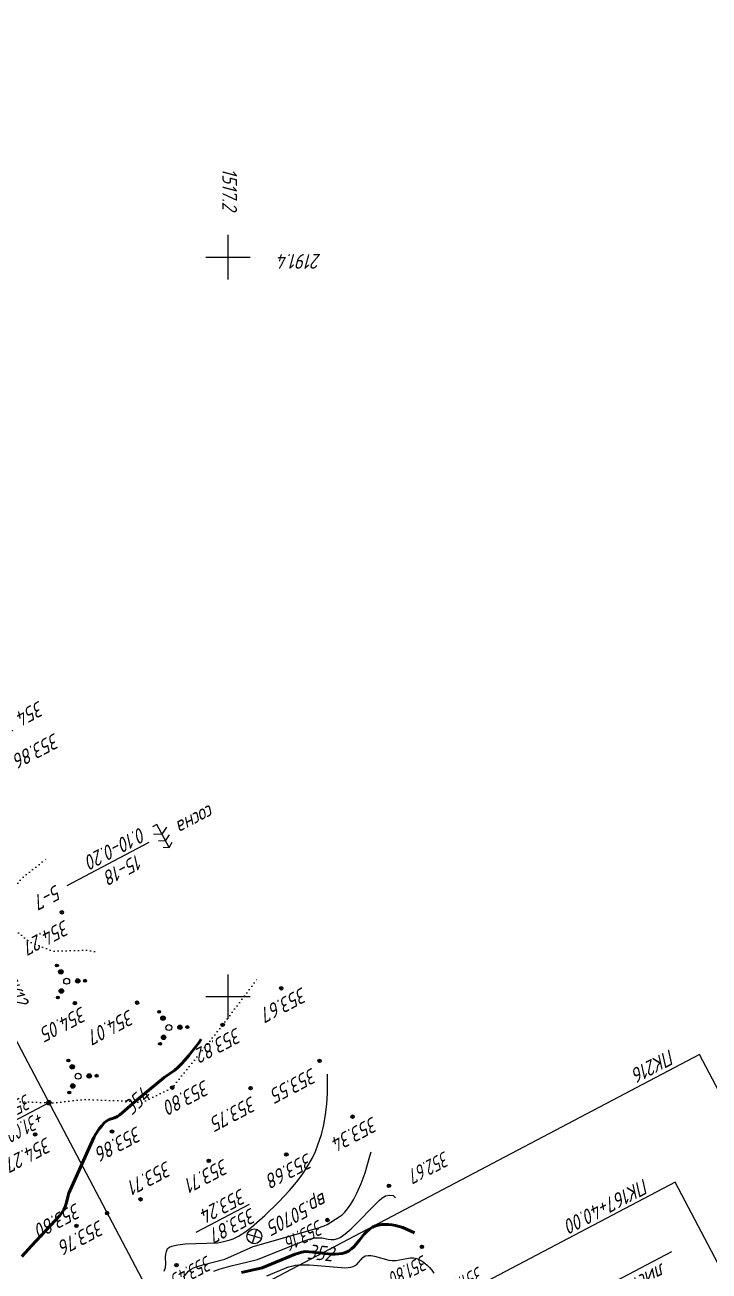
# Model space of a CAD drawing. Extents: x 1516777 to 1518423, y 2190420 to 2191479.
# Drawn here: x 1517145.1 to 1517330.1, y 2191125.7 to 2191462.8 of the extents above; entities that cross this region are included whole.
import ezdxf
from ezdxf.enums import TextEntityAlignment as Align

# ---------------------------------------------------------------- set-up
doc = ezdxf.new("R2010")
doc.units = 0
doc.linetypes.add('ИИDot', pattern=[1, 0, -1])
for name, color, linetype, lineweight in [('ИИ_ГЕОПУНКТ_025', 7, 'Continuous', 25), ('ИИ_ГЕОСЕТКА_025', 3, 'Continuous', 25), ('ИИ_КОНТУР_025', 7, 'ИИDot', 25), ('ИИ_ОТМЕТКА_025', 7, 'Continuous', 25), ('ИИ_ПИКЕТАЖ_025', 7, 'Continuous', 25), ('ИИ_РАЗМЕР_025', 7, 'Continuous', 25), ('ИИ_РЕЛЬЕФ_025', 34, 'Continuous', 25), ('ИИ_РЕЛЬЕФ_050', 34, 'Continuous', 50), ('ИИ_ТЕКСТ_025', 7, 'Continuous', 25), ('ИИ_ТРАССА_ТРУБ_025', 7, 'Continuous', 25), ('ИИ_УГОДЬЯ_025', 7, 'Continuous', 25)]:
    doc.layers.add(name, color=color, linetype=linetype, lineweight=lineweight)
doc.styles.add('VNIPISIMPLEXCUR', font='simplex.shx', dxfattribs={"width": 0.8, "oblique": 15})
doc.dimstyles.new('ИИ-2000-м-dm$2', dxfattribs={"dimscale": 2, "dimtxt": 2.5, "dimasz": 2.5, "dimexe": 1.25, "dimexo": 0, "dimgap": 1, "dimtad": 2, "dimtoh": 1, "dimzin": 1, "dimdsep": 46, "dimtxsty": 'VNIPISIMPLEXCUR', "dimcen": 2.5, "dimaunit": 1, "dimazin": 0, "dimtfac": 1, "dimtmove": 1, "dimatfit": 2, "dimfxl": 1, "dimarcsym": 0})

# ---------------------------------------------------------------- blocks, each defined once
blk = doc.blocks.new('PICKET')
at = {"color": 0, "linetype": 'Continuous', "lineweight": 25}
for p, q in [((-0.2299999999999898, 0), (0.2299999999999898, 0)), ((0, 0.2299999999999898), (0, -0.2299999999999898))]:
    blk.add_line(p, q, dxfattribs=at)
blk.add_circle((0, 0), 0.23, dxfattribs=at)
at = {"color": 0, "linetype": 'Continuous', "style": 'VNIPISIMPLEXCUR', "oblique": 15, "width": 0.8}
blk.add_attdef('OTMETKA', (1.25, 0.3000000000000114), '', height=2, dxfattribs=at)
at = {"color": 8, "linetype": 'Continuous', "style": 'VNIPISIMPLEXCUR', "oblique": 15, "width": 0.8, "flags": 1}
blk.add_attdef('NOMER', (1.25, -2.699999999999989), '', height=2, dxfattribs=at)
blk = doc.blocks.new('ИИ053952')
at = {"linetype": 'Continuous', "lineweight": 25}
h = blk.add_hatch(color=0, dxfattribs=at)
edge = h.paths.add_edge_path()
edge.add_arc((-1.308630616908658, 2.130137532763825), 0.2, 0, 360)
h = blk.add_hatch(color=0, dxfattribs=at)
edge = h.paths.add_edge_path()
edge.add_arc((-0.7851783701452177, 1.278082519658284), 0.3, 0, 360)
h = blk.add_hatch(color=0, dxfattribs=at)
edge = h.paths.add_edge_path()
edge.add_arc((1.499441115229502, 0.04094315521868452), 0.3, 0, 360)
h = blk.add_hatch(color=0, dxfattribs=at)
edge = h.paths.add_edge_path()
edge.add_arc((2.49906852538254, 0.06823859203112193), 0.2, 0, 360)
h = blk.add_hatch(color=0, dxfattribs=at)
edge = h.paths.add_edge_path()
edge.add_arc((-0.7142627450842838, -1.319025674876968), 0.3, 0, 360)
h = blk.add_hatch(color=0, dxfattribs=at)
edge = h.paths.add_edge_path()
edge.add_arc((-1.190437908473882, -2.198376124794947), 0.2, 0, 360)
at = {"color": 0, "linetype": 'Continuous', "lineweight": 25}
for centre, radius in [((-1.308630616908658, 2.130137532763825), 0.2), ((-0.7851783701452177, 1.278082519658284), 0.3), ((0, 0), 0.4), ((1.499441115229502, 0.04094315521868452), 0.3), ((2.49906852538254, 0.06823859203112193), 0.2), ((-0.7142627450842838, -1.319025674876968), 0.3), ((-1.190437908473882, -2.198376124794947), 0.2)]:
    blk.add_circle(centre, radius, dxfattribs=at)
blk = doc.blocks.new('ИИ050117Р')
at = {"color": 0, "linetype": 'Continuous', "lineweight": 25}
for points in [[(-0.7071067816145966, -0.7071067807584988), (0.7071067816146286, 0.7071067807584663)], [(-0.7071067816146197, 0.7071067807584761), (0.7071067816146197, -0.7071067807584757)]]:
    blk.add_lwpolyline(points, dxfattribs=at)
blk.add_circle((0, 0), 1, dxfattribs=at)
at = {"color": 0, "linetype": 'Continuous', "style": 'VNIPISIMPLEXCUR', "oblique": 15, "width": 0.8}
for tag, p in [('CENTRE', (1.699999999999999, 0.7000000000000002)), ('HEIGHT', (1.699999999999999, -2.7))]:
    blk.add_attdef(tag, p, '', height=2, dxfattribs=at)
blk.add_attdef('NUMBER', text='', height=2, dxfattribs=at).set_placement((-2.25, -1), align=Align.RIGHT)
at = {"color": 253, "linetype": 'Continuous', "style": 'VNIPISIMPLEXCUR', "oblique": 15, "width": 0.8, "flags": 1}
blk.add_attdef('NOTE', text='', height=1.6, dxfattribs=at).set_placement((-2.25, -4), align=Align.RIGHT)
blk = doc.blocks.new('ИИ053673А')
at = {"color": 0, "linetype": 'Continuous'}
blk.add_lwpolyline([(-1.349999999999966, 0.8750000000000284), (-1.220743217741159, 0.8756080887553992), (-1.00840020926077, 0.8782168807356356), (-0.8711916736365879, 0.8823746595689954), (-0.7356120939809045, 0.8906418129354279), (-0.623781048997472, 0.9067127492079408), (-0.5339249785259597, 0.9396175526892137), (-0.4442209673791808, 0.9996045198906813), (-0.3935774442817603, 1.070600264657173), (-0.3672361492490666, 1.151426594254559), (-0.3587897011553594, 1.231118472896327), (-0.3639299779769374, 1.294854392530993), (-0.3865168198930462, 1.378953432607318), (-0.4176789241068661, 1.445168600270307), (-0.4663440326780517, 1.515700676288759), (-0.5515436973380474, 1.610387730445467), (-0.6312615920025166, 1.692069664750392), (-0.7039012657447756, 1.766189593297327), (-0.7750506381673006, 1.841836455280827), (-0.8136670041352829, 1.889244753246885), (-0.8385640379490837, 1.929006643158857), (-0.8493633189428067, 1.967097262830549), (-0.8460485345570135, 1.991800742639469), (-0.8324477736436791, 2.01711514844618), (-0.8046255333663908, 2.049165111846548), (-0.7422204721092385, 2.115146318508522), (-0.670753319094274, 2.198204465518558), (-0.6176333072625653, 2.29000879391063), (-0.6047103795089299, 2.372132914612564), (-0.6137976869348165, 2.443568953883812), (-0.6411487135517007, 2.515301334592777), (-0.6783185089537653, 2.575456647107586), (-0.7168619073056846, 2.616981879101786), (-0.7537457310231162, 2.6459710991723), (-0.8022129916229233, 2.677633313849356), (-0.8548133724596312, 2.709259718047491), (-0.9415994938321148, 2.760079965589028), (-0.9867534425580402, 2.789113777764726), (-1.013958681893314, 2.812137531771413), (-1.026473864200142, 2.830795738574494), (-1.028979014269908, 2.845815753700549), (-1.025153031259691, 2.865486526086386), (-1.014755251772357, 2.889736235544291), (-0.9967374489532119, 2.927970005041431), (-0.9783288886537775, 2.967967027527294), (-0.9504992634967664, 3.034010410717542), (-0.936875881059251, 3.103270628392579), (-0.9383145236887742, 3.189856887864835), (-0.9520333069894207, 3.246864065597094), (-0.9872615009429069, 3.319179072215377), (-1.029658859829141, 3.376830963065402), (-1.065733125456546, 3.413852693615951), (-1.103799356345604, 3.444124517134014), (-1.168607927120348, 3.475881346327668), (-1.224726476009124, 3.489262622025706), (-1.279653464620679, 3.496363185705718), (-1.349999999999994, 3.5), (-1.420346535379309, 3.496363185705718), (-1.475273523990865, 3.489262622025706), (-1.53139207287964, 3.475881346327668), (-1.596200643654385, 3.444124517134014), (-1.634266874543442, 3.413852693615951), (-1.670341140170848, 3.376830963065402), (-1.712738499057082, 3.319179072215377), (-1.747966693010568, 3.246864065597094), (-1.761685476311214, 3.189856887864835), (-1.763124118940738, 3.103270628392579), (-1.749500736503222, 3.034010410717542), (-1.721671111346211, 2.967967027527294), (-1.703262551046777, 2.927970005041431), (-1.685244748227632, 2.889736235544291), (-1.674846968740297, 2.865486526086386), (-1.671020985730081, 2.845815753700549), (-1.673526135799847, 2.830795738574494), (-1.686041318106675, 2.812137531771413), (-1.713246557441948, 2.789113777764726), (-1.758400506167874, 2.760079965589028), (-1.845186627540357, 2.709259718047491), (-1.897787008377065, 2.677633313849356), (-1.946254268976872, 2.6459710991723), (-1.983138092694304, 2.616981879101786), (-2.021681491046223, 2.575456647107586), (-2.058851286448288, 2.515301334592777), (-2.086202313065172, 2.443568953883812), (-2.095289620491059, 2.372132914612564), (-2.082366692737423, 2.29000879391063), (-2.029246680905715, 2.198204465518558), (-1.95777952789075, 2.115146318508522), (-1.895374466633598, 2.049165111846548), (-1.86755222635631, 2.01711514844618), (-1.853951465442975, 1.991800742639469), (-1.850636681057182, 1.967097262830549), (-1.861435962050905, 1.929006643158857), (-1.886332995864706, 1.889244753246885), (-1.924949361832688, 1.841836455280827), (-1.996098734255213, 1.766189593297327), (-2.068738407997472, 1.692069664750392), (-2.148456302661941, 1.610387730445467), (-2.233655967321937, 1.515700676288759), (-2.282321075893122, 1.445168600270307), (-2.313483180106942, 1.378953432607318), (-2.336070022023051, 1.294854392530993), (-2.341210298844629, 1.231118472896327), (-2.332763850750922, 1.151426594254559), (-2.306422555718228, 1.070600264657173), (-2.255779032620808, 0.9996045198906813), (-2.166075021474029, 0.9396175526892137), (-2.076218951002517, 0.9067127492079408), (-1.964387906019084, 0.8906418129354279), (-1.828808326363401, 0.8823746595689954), (-1.691599790739218, 0.8782168807356356), (-1.47925678225883, 0.8756080887553992)], close=True, dxfattribs=at)
for points in [[(2.049999999999997, 3.095854811567278), (1.350000000000009, 3.5), (0.6500000000000199, 3.095854811567278)], [(1.350000000000009, 3.5), (1.350000000000009, 0), (2.049999999999997, 0)], [(2.200000000000003, 2.009252271188814), (1.350000000000009, 2.5), (0.5000000000000142, 2.009252271188814)], [(-1.349999999999994, 0.8750000000000284), (-1.349999999999994, 0), (-0.6500000000000057, 0)], [(2.350000000000009, 0.9226497308103774), (1.350000000000009, 1.5), (0.3500000000000085, 0.9226497308103774)]]:
    blk.add_lwpolyline(points, dxfattribs=at)
at = {"color": 0, "linetype": 'Continuous', "style": 'VNIPISIMPLEXCUR', "oblique": 15, "width": 0.8}
blk.add_attdef('RACE1', text='', height=2, dxfattribs=at).set_placement((-3.25, 2.25), align=Align.RIGHT)
blk.add_attdef('HEIGHT', (3, 2), '', height=2, dxfattribs=at)
blk.add_attdef('DISTANCE', text='', height=2, dxfattribs=at).set_placement((9.5, 1.75), align=Align.MIDDLE_LEFT)
blk.add_attdef('RACE2', text='', height=2, dxfattribs=at).set_placement((-3.25, 1.25), align=Align.TOP_RIGHT)
blk.add_attdef('THICKNESS', text='', height=2, dxfattribs=at).set_placement((3, 1.5), align=Align.TOP_LEFT)
blk = doc.blocks.new('ИИ053672А')
at = {"color": 0, "linetype": 'Continuous'}
for points in [[(0.6999999999999886, 3.095854811567278), (0, 3.5), (-0.6999999999999886, 3.095854811567278)], [(0, 3.5), (0, 0), (0.6999999999999886, 0)], [(0.8499999999999943, 2.009252271188814), (0, 2.5), (-0.8499999999999943, 2.009252271188814)], [(1, 0.9226497308103774), (0, 1.5), (-1, 0.9226497308103774)]]:
    blk.add_lwpolyline(points, dxfattribs=at)
at = {"color": 0, "linetype": 'Continuous', "style": 'VNIPISIMPLEXCUR', "oblique": 15, "width": 0.8}
blk.add_attdef('RACE1', text='', height=2, dxfattribs=at).set_placement((-2, 2.25), align=Align.RIGHT)
blk.add_attdef('HEIGHT', (2, 2.25), '', height=2, dxfattribs=at)
blk.add_attdef('DISTANCE', text='', height=2, dxfattribs=at).set_placement((8.5, 1.75), align=Align.MIDDLE_LEFT)
blk.add_attdef('RACE2', text='', height=2, dxfattribs=at).set_placement((-2, 1.25), align=Align.TOP_RIGHT)
blk.add_attdef('THICKNESS', text='', height=2, dxfattribs=at).set_placement((2, 1.25), align=Align.TOP_LEFT)
blk = doc.blocks.new('ИИ05012')
at = {"color": 0, "linetype": 'Continuous', "lineweight": 25, "flags": 128}
for points in [[(0, 3), (0, -3)], [(-3, 0), (3, 0)]]:
    blk.add_lwpolyline(points, dxfattribs=at)
blk = doc.blocks.new('ИИ15001')
at = {"color": 0, "linetype": 'Continuous', "lineweight": 25}
blk.add_lwpolyline([(0, 1), (0, -1)], dxfattribs=at)
at = {"color": 0, "linetype": 'Continuous', "lineweight": 25, "style": 'VNIPISIMPLEXCUR', "oblique": 15, "width": 0.8}
blk.add_attdef('STATIONING', text='', height=2, dxfattribs=at).set_placement((0, 2), align=Align.CENTER)
at = {"color": 7, "linetype": 'Continuous', "lineweight": 25, "style": 'VNIPISIMPLEXCUR', "oblique": 15, "width": 0.8}
blk.add_attdef('HEIGHT', text='', height=2, dxfattribs=at).set_placement((0, -2), align=Align.TOP_CENTER)
blk = doc.blocks.new('ИИ15002')
at = {"linetype": 'Continuous', "lineweight": 25}
h = blk.add_hatch(color=0, dxfattribs=at)
edge = h.paths.add_edge_path()
edge.add_arc((0, 0), 0.3, 0, 360)
at = {"color": 0, "linetype": 'Continuous', "lineweight": 25}
blk.add_circle((0, 0), 0.3, dxfattribs=at)
at = {"color": 0, "linetype": 'Continuous', "style": 'VNIPISIMPLEXCUR', "oblique": 15, "width": 0.8}
blk.add_attdef('STATIONING', (1, 1.3), '', height=2, rotation=90, dxfattribs=at)
at = {"color": 7, "linetype": 'Continuous', "style": 'VNIPISIMPLEXCUR', "oblique": 15, "width": 0.8}
blk.add_attdef('HEIGHT', text='', height=2, dxfattribs=at).set_placement((0, -1.3), align=Align.TOP_CENTER)
blk = doc.blocks.new('*D37')
at = {"layer": 'Defpoints', "color": 0, "transparency": 16777216}
for p in [(1516997.989117689, 2191462.818703343), (1518374.712982949, 2191103.606966416), (1517445.628366238, 2190623.90094925), (1517459.225933273, 2190587.383062673), (1517312.459169507, 2190543.969234263)]:
    blk.add_point(p, dxfattribs=at)
at = {"layer": 'ИИ_РАЗМЕР_025', "color": 0, "lineweight": -2, "transparency": 16777216}
for p, q in [((1517451.907036027, 2190631.639775507), (1517459.401615177, 2190635.588219115)), ((1517448.197307658, 2190623.461034629), (1517451.907036027, 2190631.639775507))]:
    blk.add_line(p, q, dxfattribs=at)
blk.add_arc((1517445.242116811, 2190613.924593856), 9.983829704201575, 50.89385693901729, 94.67139351845833, dxfattribs=at)
at = {"layer": 'ИИ_РАЗМЕР_025', "color": 0, "transparency": 16777216}
for points in [[(1517444.615323773, 2190623.235151891), (1517444.242725695, 2190624.515366111), (1517440.588382073, 2190622.757464767)], [(1517452.055120985, 2190622.094429455), (1517451.023893696, 2190621.249238318), (1517454.075080751, 2190618.578152021)]]:
    blk.add_solid(points, dxfattribs=at)
at = {"layer": 'ИИ_РАЗМЕР_025', "color": 0, "transparency": 16777216, "insert": (1517457.495017702, 2190631.192871004), "char_height": 4, "attachment_point": 5, "rotation": 207.7820525492964, "style": 'VNIPISIMPLEXCUR'}
blk.add_mtext('90%%d', dxfattribs=at)
blk = doc.blocks.new('*D41')
at = {"layer": 'Defpoints', "color": 0, "transparency": 16777216}
for p in [(1516997.989117689, 2191462.818703344), (1517637.120000001, 2190760.280000001), (1517426.97725757, 2190659.787019481), (1517400.060000001, 2190635.390000002), (1517459.225933274, 2190587.383062673)]:
    blk.add_point(p, dxfattribs=at)
at = {"layer": 'ИИ_РАЗМЕР_025', "color": 0, "lineweight": -2, "transparency": 16777216}
for p, q in [((1517435.444876214, 2190666.613791598), (1517442.939455364, 2190670.562235205)), ((1517429.662762871, 2190659.327133873), (1517435.444876214, 2190666.613791598))]:
    blk.add_line(p, q, dxfattribs=at)
blk.add_arc((1517426.573453644, 2190649.358047016), 10.43678706616949, 49.87737842475941, 95.68736587672011, dxfattribs=at)
at = {"layer": 'ИИ_РАЗМЕР_025', "color": 0, "transparency": 16777216}
for points in [[(1517425.731131447, 2190659.105028199), (1517425.347197743, 2190660.38188868), (1517421.708583151, 2190658.591657327)], [(1517433.818530038, 2190657.756716947), (1517432.779842502, 2190656.920710978), (1517435.807204177, 2190654.222651353)]]:
    blk.add_solid(points, dxfattribs=at)
at = {"layer": 'ИИ_РАЗМЕР_025', "color": 0, "transparency": 16777216, "insert": (1517441.03285789, 2190666.166887095), "char_height": 4, "attachment_point": 5, "rotation": 207.7820525492964, "style": 'VNIPISIMPLEXCUR'}
blk.add_mtext('90%%d', dxfattribs=at)
blk = doc.blocks.new('*D60')
at = {"layer": 'Defpoints', "color": 0, "transparency": 16777216}
for p in [(1516865.230252395, 2191392.858784392), (1517280.222034422, 2190589.822203819), (1517301.190000001, 2190586.890000002), (1517251.660000001, 2190560.750000001), (1517312.459169507, 2190543.969234264)]:
    blk.add_point(p, dxfattribs=at)
at = {"layer": 'ИИ_РАЗМЕР_025', "color": 0, "lineweight": -2, "transparency": 16777216}
for p, q in [((1517270.290098899, 2190593.090684559), (1517259.154851602, 2190587.224191574)), ((1517278.662324076, 2190586.431266201), (1517270.290098899, 2190593.090684559))]:
    blk.add_line(p, q, dxfattribs=at)
blk.add_arc((1517292.314569828, 2190582.205894515), 14.29117139924752, 133.8715581521918, 191.7338368034849, dxfattribs=at)
at = {"layer": 'ИИ_РАЗМЕР_025', "color": 0, "transparency": 16777216}
for points in [[(1517282.019933694, 2190593.048858519), (1517282.800383108, 2190591.967805103), (1517285.653318652, 2190594.849680053)], [(1517278.949380926, 2190579.525153406), (1517277.694704548, 2190579.073971664), (1517279.675587963, 2190575.535533401)]]:
    blk.add_solid(points, dxfattribs=at)
at = {"layer": 'ИИ_РАЗМЕР_025', "color": 0, "transparency": 16777216, "insert": (1517265.856005862, 2190586.933163364), "char_height": 4, "attachment_point": 5, "rotation": 207.7820525492964, "style": 'VNIPISIMPLEXCUR'}
blk.add_mtext("90°2'", dxfattribs=at)

msp = doc.modelspace()

# ---------------------------------------------------------------- linework, layer by layer
at = {"layer": 'ИИ_ГЕОПУНКТ_025'}
msp.add_lwpolyline([(1517205.713702148, 2191143.752210254), (1517191.309313283, 2191136.163402932)], dxfattribs=at)
at = {"layer": 'ИИ_КОНТУР_025', "flags": 128}
for points in [[(1517163.955793899, 2191212.219749806), (1517161.637694801, 2191212.542964105), (1517152.531531882, 2191212.309646743), (1517146.227259252, 2191214.87613006), (1517139.455998414, 2191220.475731418), (1517139.22251405, 2191225.14207099), (1517144.125841535, 2191231.908259156), (1517150.79404978, 2191237.204668813)], [(1517049.753545102, 2191022.887867223), (1517050.437292861, 2191024.942089587), (1517053.581178721, 2191035.550997012), (1517055.262347054, 2191053.444364651), (1517058.182362588, 2191070.860205235), (1517064.204899496, 2191078.519518931), (1517071.21, 2191087.75), (1517073.745026742, 2191095.038601332), (1517075.66324304, 2191103.690053318), (1517076.830703821, 2191112.089463016), (1517077.297692029, 2191123.988625477), (1517077.297692029, 2191139.154215679), (1517076.830703821, 2191149.65347397), (1517076.830703821, 2191160.386049624), (1517079.165605902, 2191166.918920428), (1517087.620891709, 2191173.57904898), (1517096.026601536, 2191174.978953149), (1517106.533709599, 2191174.512318426), (1517116.818443286, 2191172.842500503), (1517139.455998414, 2191171.712510086), (1517152.99850061, 2191171.245883024), (1517160.937222229, 2191172.179144809), (1517173.779251853, 2191171.712510086), (1517176.752576581, 2191171.288069357), (1517184.955462937, 2191175.362548955), (1517198.578133276, 2191192.333813576), (1517208.17378268, 2191205.150502185)]]:
    msp.add_lwpolyline(points, dxfattribs=at)
at = {"layer": 'ИИ_ПИКЕТАЖ_025', "color": 34, "elevation": 354.26}
msp.add_lwpolyline([(1517151.583074929, 2191171.294653622), (1517135.229238392, 2191162.678799411)], dxfattribs=at)
at = {"layer": 'ИИ_РЕЛЬЕФ_025'}
for points, elevation in [([(1517182.766427106, 2191125.726506424), (1517183.088790228, 2191126.689562791), (1517183.173881058, 2191127.659786227), (1517183.085442303, 2191129.508284439), (1517183.177509555, 2191130.30863856), (1517183.359256132, 2191131.071323869), (1517183.673059003, 2191131.806524036), (1517184.175702045, 2191132.169463914), (1517184.820858862, 2191132.460409102), (1517185.590670298, 2191132.687805707), (1517186.467277193, 2191132.860099833), (1517188.469440729, 2191133.073165066), (1517197.178081588, 2191133.410547833), (1517198.050734088, 2191133.534157618), (1517198.815872147, 2191133.704018183), (1517200.636924295, 2191134.238964102), (1517201.39833285, 2191134.510325258), (1517202.123754442, 2191134.822471609), (1517202.860757612, 2191135.20404795), (1517204.559782834, 2191136.290069791), (1517206.359258938, 2191137.649096629), (1517209.940257035, 2191140.732976032), (1517213.782225332, 2191144.434791619), (1517216.682083264, 2191147.52665659), (1517218.574834345, 2191149.764378502), (1517220.25874946, 2191152.044361431), (1517221.897833255, 2191154.629892059), (1517222.824032148, 2191156.338770697), (1517223.635767471, 2191158.071311286), (1517224.349115229, 2191159.857949863), (1517225.269826443, 2191162.705920286), (1517225.922008169, 2191165.328515349), (1517226.418374509, 2191168.058712459), (1517226.758925465, 2191170.896511617), (1517226.943661036, 2191173.841912821), (1517226.947595642, 2191177.93649539), (1517226.905297243, 2191178.990030489)], 353.5), ([(1517187.982882437, 2191124.099628939), (1517189.377032674, 2191125.759125513), (1517190.069488213, 2191126.270467397), (1517190.697846379, 2191126.589543785), (1517191.445709231, 2191126.886673444), (1517193.215592746, 2191127.430584394), (1517199.20009329, 2191128.938382788), (1517206.811857348, 2191132.402878513), (1517224.242256888, 2191137.316454458), (1517225.997912752, 2191137.965074616), (1517226.824824987, 2191138.361687966), (1517230.087093525, 2191140.386308974), (1517230.871185899, 2191140.98401067), (1517231.616552731, 2191141.71166561), (1517232.336916107, 2191142.577897895), (1517233.211321315, 2191143.828852083), (1517234.051935689, 2191145.230583278), (1517234.858759226, 2191146.783091482), (1517236.005636715, 2191149.394560677), (1517237.076484823, 2191152.345278139), (1517238.386014375, 2191156.807287615), (1517238.692277491, 2191158.017025614)], 353), ([(1517196.16030851, 2191125.740810572), (1517197.900207239, 2191126.366472163), (1517200.840509573, 2191127.165930055), (1517208.009638978, 2191128.901566275), (1517220.318789681, 2191133.838586751), (1517221.979918473, 2191134.350062625), (1517223.483170231, 2191134.693154483), (1517224.499024505, 2191134.778018434), (1517225.410883125, 2191134.704582672), (1517227.066659605, 2191134.378593648), (1517227.882600568, 2191134.273931209), (1517228.738592083, 2191134.306750699), (1517229.670645701, 2191134.550997531), (1517230.314594425, 2191134.855491003), (1517231.004249222, 2191135.286068221), (1517231.732695766, 2191135.82647133), (1517233.278306784, 2191137.17172381), (1517240.982995595, 2191144.95986964), (1517241.586531117, 2191145.448544704), (1517242.132057811, 2191145.819435715), (1517242.612661354, 2191146.056284822), (1517243.739871572, 2191146.309738605), (1517244.630140031, 2191146.151374355), (1517245.283466731, 2191145.581192072)], 352.5), ([(1517210.563089147, 2191124.425831121), (1517216.370661632, 2191126.857857062), (1517217.303128832, 2191127.117252618), (1517218.299854774, 2191127.321625225), (1517219.136156716, 2191127.422552099), (1517220.052991126, 2191127.465823428), (1517222.074812431, 2191127.414730091), (1517230.711150326, 2191126.67066678), (1517231.632000687, 2191126.662682619), (1517232.473048753, 2191126.703034821), (1517233.220933293, 2191126.800556045), (1517233.862293076, 2191126.964078951), (1517234.738503234, 2191127.458897225), (1517236.485053457, 2191129.376102837), (1517237.146088092, 2191129.883330951), (1517237.892384887, 2191129.981653402), (1517238.727674294, 2191129.916870173), (1517239.630511397, 2191129.733422711), (1517243.488438402, 2191128.701819463), (1517244.407340212, 2191128.591672536), (1517245.38816152, 2191128.625218921), (1517246.378376398, 2191128.778513346), (1517248.344767247, 2191129.190246632), (1517249.299833407, 2191129.321635647), (1517250.213854552, 2191129.286934133), (1517251.100932671, 2191129.117833808), (1517251.823424913, 2191128.800370397), (1517252.524290345, 2191128.399391518), (1517253.203528969, 2191127.914897173), (1517253.861140784, 2191127.346887359), (1517254.49712579, 2191126.695362079), (1517255.111483987, 2191125.960321331), (1517255.704215376, 2191125.141765115)], 351.5)]:
    msp.add_lwpolyline(points, dxfattribs=dict(at, elevation=elevation))
at = {"layer": 'ИИ_РЕЛЬЕФ_050'}
for points, elevation in [([(1517144.315441587, 2191129.675212251), (1517146.918254024, 2191132.607870576), (1517154.555002739, 2191140.817122689), (1517155.114754689, 2191141.527975647), (1517155.611130544, 2191142.278228976), (1517155.99468774, 2191143.123373316), (1517156.289105056, 2191144.023935148), (1517157.019545781, 2191146.820622063), (1517163.706840814, 2191161.869620472), (1517164.1533117, 2191162.69903765), (1517165.230573326, 2191164.2596604), (1517165.879256796, 2191165.071741647), (1517166.559901647, 2191165.808797645), (1517167.241452589, 2191166.398674525), (1517167.926691403, 2191166.772477874), (1517169.362954338, 2191167.21846978), (1517170.123234842, 2191167.577783757), (1517170.769018636, 2191168.018830975), (1517172.139498245, 2191169.156141932), (1517174.975151884, 2191171.737023669), (1517182.79790248, 2191178.082705376), (1517185.673601905, 2191180.096285169), (1517186.437291961, 2191180.768031719), (1517187.609434038, 2191181.953249056), (1517189.457689319, 2191184.069702896), (1517192.0901084, 2191187.523746645), (1517192.778227225, 2191188.500133528)], 354), ([(1517203.633435862, 2191125.373512124), (1517209.286364063, 2191126.663698698), (1517218.213333089, 2191130.330007653), (1517219.998776024, 2191130.829263636), (1517220.891512503, 2191131.007389854), (1517222.906027813, 2191130.89840074), (1517228.01477809, 2191130.356472951), (1517228.999272473, 2191130.336654044), (1517229.956858962, 2191130.385662046), (1517230.881328917, 2191130.51520447), (1517231.766469388, 2191130.757538241), (1517232.597883617, 2191131.167345486), (1517233.375006664, 2191131.738512916), (1517234.109677096, 2191132.433644047), (1517235.499014396, 2191134.046211457), (1517236.860604067, 2191135.705875828), (1517237.560589964, 2191136.459878158), (1517238.289154659, 2191137.113465269), (1517239.058136723, 2191137.629240674), (1517239.879374723, 2191137.969807887), (1517240.734423647, 2191138.171310941), (1517241.609846701, 2191138.298469303), (1517242.505643884, 2191138.351282977), (1517243.421815198, 2191138.32975196), (1517244.358360641, 2191138.233876253), (1517245.315280215, 2191138.063655855), (1517246.292573919, 2191137.819090768), (1517247.290241753, 2191137.500180991), (1517248.308283716, 2191137.106926524), (1517250.405490034, 2191136.097383519)], 352)]:
    msp.add_lwpolyline(points, dxfattribs=dict(at, elevation=elevation))
at = {"layer": 'ИИ_ТЕКСТ_025'}
for points in [[(1517274.407356443, 2190873.753537747), (1517444.020027013, 2190963.112266425), (1517327.501356125, 2191184.298609191), (1517157.914219107, 2191094.953332608)], [(1517237.84166467, 2190857.393207997), (1517423.408983226, 2190955.157482415), (1517320.872552042, 2191149.801465574), (1517135.285161813, 2191052.026616598)]]:
    msp.add_lwpolyline(points, dxfattribs=at)
at = {"layer": 'ИИ_ТРАССА_ТРУБ_025', "color": 34}
msp.add_lwpolyline([(1517460.163862831, 2190499.797387948), (1517423.843517109, 2190568.743972878), (1517459.225933273, 2190587.383062672), (1516997.989117689, 2191462.818703343)], dxfattribs=at)
at = {"layer": 'ИИ_УГОДЬЯ_025'}
for points in [[(1517178.620911516, 2191241.639122075), (1517156.416707145, 2191229.941060443)], [(1517319.963716603, 2191130.9588871), (1517244.707068151, 2191091.310679171)]]:
    msp.add_lwpolyline(points, dxfattribs=at)

# ---------------------------------------------------------------- block references
at = {"layer": 'ИИ_ГЕОПУНКТ_025'}
ref = msp.add_blockref('ИИ050117Р', (1517207.13, 2191135.13, 353.24), dxfattribs=dict(at, xscale=2, yscale=2, zscale=2, rotation=207.7819444444445))
ref.add_attrib('NUMBER', 'вр.50705', dxfattribs={"layer": '0', "color": 0, "linetype": 'Continuous', "height": 3.999999999999999, "rotation": 207.7819444471985, "style": 'VNIPISIMPLEXCUR', "oblique": 15.00000000000011, "width": 0.8000000000000005}).set_placement((1517210.485956221, 2191139.066165632), align=Align.RIGHT)
ref.add_attrib('CENTRE', '353.87', (1517206.446233739, 2191143.048706669), dxfattribs={"layer": '0', "color": 0, "linetype": 'Continuous', "height": 3.999999999999999, "rotation": 207.7819444471985, "style": 'VNIPISIMPLEXCUR', "oblique": 15.00000000000011, "width": 0.8000000000000005})
ref.add_attrib('HEIGHT', '353.24', (1517203.745565007, 2191148.254039204), dxfattribs={"layer": '0', "color": 0, "linetype": 'Continuous', "height": 3.999999999999999, "rotation": 207.7819444471985, "style": 'VNIPISIMPLEXCUR', "oblique": 15.00000000000011, "width": 0.8000000000000005})
at = {"layer": 'ИИ_ГЕОСЕТКА_025', "xscale": 2, "yscale": 2, "zscale": 2}
for p in [(1517200, 2191400), (1517200, 2191200)]:
    msp.add_blockref('ИИ05012', p, dxfattribs=at)
at = {"layer": 'ИИ_ОТМЕТКА_025'}
ref = msp.add_blockref('PICKET', (1517133.03822325, 2191270.47802788, 354.13), dxfattribs=dict(at, xscale=2, yscale=2, zscale=2, rotation=207.7819444444445))
ref.add_attrib('OTMETKA', '354.13', (1517149.079334204, 2191280.143632739, 354.13), dxfattribs={"layer": '0', "color": 0, "linetype": 'Continuous', "height": 4, "rotation": 207.7819444471985, "style": 'VNIPISIMPLEXCUR', "oblique": 15, "width": 0.8})
ref = msp.add_blockref('PICKET', (1517137.63018957, 2191261.26637614, 353.86), dxfattribs=dict(at, xscale=2, yscale=2, zscale=2, rotation=207.7819444444445))
ref.add_attrib('OTMETKA', '353.86', (1517153.280387528, 2191271.425508345, 353.86), dxfattribs={"layer": '0', "color": 0, "linetype": 'Continuous', "height": 4, "rotation": 207.7819444471985, "style": 'VNIPISIMPLEXCUR', "oblique": 15, "width": 0.8})
ref = msp.add_blockref('PICKET', (1517155.10143398, 2191222.78792123, 354.27), dxfattribs=dict(at, xscale=2, yscale=2, zscale=2, rotation=207.7819444444445))
ref.add_attrib('OTMETKA', '354.27', (1517156.007600036, 2191220.884545585, 354.27), dxfattribs={"layer": '0', "color": 0, "linetype": 'Continuous', "height": 4, "rotation": 207.7819444471985, "style": 'VNIPISIMPLEXCUR', "oblique": 15, "width": 0.8})
ref = msp.add_blockref('PICKET', (1517214.427941045, 2191202.230121456, 353.67), dxfattribs=dict(at, xscale=2, yscale=2, zscale=2, rotation=207.7819444444445))
ref.add_attrib('OTMETKA', '353.67', (1517220.188944769, 2191202.675429689, 353.67), dxfattribs={"layer": '0', "color": 0, "linetype": 'Continuous', "height": 4, "rotation": 207.7819444471985, "style": 'VNIPISIMPLEXCUR', "oblique": 15, "width": 0.8})
ref = msp.add_blockref('PICKET', (1517158.63801476, 2191198.23877177, 354.05), dxfattribs=dict(at, xscale=2, yscale=2, zscale=2, rotation=207.7819444444445))
ref.add_attrib('OTMETKA', '354.05', (1517160.638908099, 2191197.49543158, 354.05), dxfattribs={"layer": '0', "color": 0, "linetype": 'Continuous', "height": 4, "rotation": 207.7819444471985, "style": 'VNIPISIMPLEXCUR', "oblique": 15, "width": 0.8})
at = {"layer": 'ИИ_ОТМЕТКА_025', "xscale": 2, "yscale": 2, "zscale": 2, "rotation": 207.7819444444445}
for p, values in [((1517175.43883048, 2191198.33974596, 354.07), {'OTMETKA': '354.07'}), ((1517224.783322779, 2191182.578322605, 353.55), {'OTMETKA': '353.55'}), ((1517167.33369967, 2191141.399689049, 353.76), {'OTMETKA': '353.76'})]:
    msp.add_blockref('PICKET', p, dxfattribs=at).add_auto_attribs(values)
at = {"layer": 'ИИ_ОТМЕТКА_025'}
ref = msp.add_blockref('PICKET', (1517198.578133276, 2191192.333813576, 353.82), dxfattribs=dict(at, xscale=2, yscale=2, zscale=2, rotation=207.7819444444445))
ref.add_attrib('OTMETKA', '353.82', (1517202.500747578, 2191191.747109246, 353.82), dxfattribs={"layer": '0', "color": 0, "linetype": 'Continuous', "height": 4, "rotation": 207.7819444471985, "style": 'VNIPISIMPLEXCUR', "oblique": 15, "width": 0.8})
ref = msp.add_blockref('PICKET', (1517184.955462936, 2191175.362548955, 353.8), dxfattribs=dict(at, xscale=2, yscale=2, zscale=2, rotation=207.7819444444445))
ref.add_attrib('OTMETKA', '353.80', (1517193.874414048, 2191177.605469964, 353.8), dxfattribs={"layer": '0', "color": 0, "linetype": 'Continuous', "height": 4, "rotation": 207.7819444471985, "style": 'VNIPISIMPLEXCUR', "oblique": 15, "width": 0.8})
ref = msp.add_blockref('PICKET', (1517206.13346571, 2191175.219960333, 353.75), dxfattribs=dict(at, xscale=2, yscale=2, zscale=2, rotation=207.7819444444445))
ref.add_attrib('OTMETKA', '353.75', (1517206.529516465, 2191173.213316651, 353.75), dxfattribs={"layer": '0', "color": 0, "linetype": 'Continuous', "height": 4, "rotation": 207.7819444471985, "style": 'VNIPISIMPLEXCUR', "oblique": 15, "width": 0.8})
ref = msp.add_blockref('PICKET', (1517233.695615528, 2191167.50749572, 353.34), dxfattribs=dict(at, xscale=2, yscale=2, zscale=2, rotation=207.7819444444445))
ref.add_attrib('OTMETKA', '353.34', (1517239.340037527, 2191167.703730449, 353.34), dxfattribs={"layer": '0', "color": 0, "linetype": 'Continuous', "height": 4, "rotation": 207.7819444471985, "style": 'VNIPISIMPLEXCUR', "oblique": 15, "width": 0.8})
ref = msp.add_blockref('PICKET', (1517168.662693609, 2191163.487232469, 353.86), dxfattribs=dict(at, xscale=2, yscale=2, zscale=2, rotation=207.7819444444445))
ref.add_attrib('OTMETKA', '353.86', (1517175.510559353, 2191165.072888596, 353.86), dxfattribs={"layer": '0', "color": 0, "linetype": 'Continuous', "height": 4, "rotation": 207.7819444471985, "style": 'VNIPISIMPLEXCUR', "oblique": 15, "width": 0.8})
ref = msp.add_blockref('PICKET', (1517147.89363102, 2191162.70149875, 354.27), dxfattribs=dict(at, xscale=2, yscale=2, zscale=2, rotation=207.7819444444445))
ref.add_attrib('OTMETKA', '354.27', (1517151.138620442, 2191162.122959958, 354.27), dxfattribs={"layer": '0', "color": 0, "linetype": 'Continuous', "height": 4, "rotation": 207.7819444471985, "style": 'VNIPISIMPLEXCUR', "oblique": 15, "width": 0.8})
ref = msp.add_blockref('PICKET', (1517215.790813723, 2191157.304147922, 353.68), dxfattribs=dict(at, xscale=2, yscale=2, zscale=2, rotation=207.7819444444445))
ref.add_attrib('OTMETKA', '353.68', (1517221.714505795, 2191157.835348631, 353.68), dxfattribs={"layer": '0', "color": 0, "linetype": 'Continuous', "height": 4, "rotation": 207.7819444471985, "style": 'VNIPISIMPLEXCUR', "oblique": 15, "width": 0.8})
ref = msp.add_blockref('PICKET', (1517243.541978809, 2191148.80568698, 352.67), dxfattribs=dict(at, xscale=2, yscale=2, zscale=2, rotation=207.7819444444445))
ref.add_attrib('OTMETKA', '352.67', (1517258.711880817, 2191158.323482656, 352.67), dxfattribs={"layer": '0', "color": 0, "linetype": 'Continuous', "height": 4, "rotation": 207.7819444471985, "style": 'VNIPISIMPLEXCUR', "oblique": 15, "width": 0.7})
ref = msp.add_blockref('PICKET', (1517176.376049742, 2191145.153382296, 353.71), dxfattribs=dict(at, xscale=2, yscale=2, zscale=2, rotation=207.7819444444445))
ref.add_attrib('OTMETKA', '353.71', (1517183.584596232, 2191155.672846233, 353.71), dxfattribs={"layer": '0', "color": 0, "linetype": 'Continuous', "height": 4, "rotation": 207.7819444471985, "style": 'VNIPISIMPLEXCUR', "oblique": 15, "width": 0.8})
ref = msp.add_blockref('PICKET', (1517194.83484737, 2191155.571740856, 353.71), dxfattribs=dict(at, xscale=2, yscale=2, zscale=2, rotation=207.7819444444445))
ref.add_attrib('OTMETKA', '353.71', (1517198.989422393, 2191156.26102063, 353.71), dxfattribs={"layer": '0', "color": 0, "linetype": 'Continuous', "height": 4, "rotation": 207.7819444471985, "style": 'VNIPISIMPLEXCUR', "oblique": 15, "width": 0.8})
ref = msp.add_blockref('PICKET', (1517159.026189642, 2191137.951045277, 353.8), dxfattribs=dict(at, xscale=2, yscale=2, zscale=2, rotation=207.7819444444445))
ref.add_attrib('OTMETKA', '353.80', (1517159.077635695, 2191144.315196357, 353.8), dxfattribs={"layer": '0', "color": 0, "linetype": 'Continuous', "height": 4, "rotation": 207.7819444471985, "style": 'VNIPISIMPLEXCUR', "oblique": 15, "width": 0.8})
ref = msp.add_blockref('PICKET', (1517226.904158433, 2191139.558363793, 353.16), dxfattribs=dict(at, xscale=2, yscale=2, zscale=2, rotation=207.7819444444445))
ref.add_attrib('OTMETKA', '353.16', (1517224.639932435, 2191139.799081108, 353.16), dxfattribs={"layer": '0', "color": 0, "linetype": 'Continuous', "height": 4, "rotation": 207.7819444471985, "style": 'VNIPISIMPLEXCUR', "oblique": 15, "width": 0.7})
ref = msp.add_blockref('PICKET', (1517252.454299355, 2191132.303860098, 351.8), dxfattribs=dict(at, xscale=2, yscale=2, zscale=2, rotation=207.7819444444445))
ref.add_attrib('OTMETKA', '351.80', (1517252.872870758, 2191130.254900995, 351.8), dxfattribs={"layer": '0', "color": 0, "linetype": 'Continuous', "height": 4, "rotation": 207.7819444471985, "style": 'VNIPISIMPLEXCUR', "oblique": 15, "width": 0.7})
ref = msp.add_blockref('PICKET', (1517186.105395423, 2191127.357571283, 353.43), dxfattribs=dict(at, xscale=2, yscale=2, zscale=2, rotation=207.7819444444445))
ref.add_attrib('OTMETKA', '353.43', (1517194.522695662, 2191130.109868895, 353.43), dxfattribs={"layer": '0', "color": 0, "linetype": 'Continuous', "height": 4, "rotation": 207.7819444471985, "style": 'VNIPISIMPLEXCUR', "oblique": 15, "width": 0.7})
ref = msp.add_blockref('PICKET', (1517261.486662655, 2191113.601035545, 351.18), dxfattribs=dict(at, xscale=2, yscale=2, zscale=2, rotation=207.7819444444445))
ref.add_attrib('OTMETKA', '351.18', (1517267.92338106, 2191127.153980165, 351.18), dxfattribs={"layer": '0', "color": 0, "linetype": 'Continuous', "height": 4, "rotation": 207.7819444471985, "style": 'VNIPISIMPLEXCUR', "oblique": 15, "width": 0.7})
at = {"layer": 'ИИ_ПИКЕТАЖ_025', "color": 34}
ref = msp.add_blockref('ИИ15001', (1517136.801128939, 2191199.351048779, 354.15), dxfattribs=dict(at, xscale=2, yscale=2, zscale=2, rotation=297.7831999999999))
ref.add_attrib('STATIONING', 'ПК12', dxfattribs={"layer": '0', "color": 0, "linetype": 'Continuous', "lineweight": 25, "height": 4.000000000000001, "rotation": 297.7831999970493, "style": 'VNIPISIMPLEXCUR', "oblique": 14.99999999999995, "width": 0.8000000000000006}).set_placement((1517140.339999695, 2191201.215557769), align=Align.CENTER)
ref.add_attrib('HEIGHT', '354.15', dxfattribs={"layer": '0', "color": 7, "linetype": 'Continuous', "lineweight": 25, "height": 4.000000000000001, "rotation": 207.7819444471985, "style": 'VNIPISIMPLEXCUR', "oblique": 14.99999999999995, "width": 0.8000000000000006}).set_placement((1517127.913231021, 2191194.454780806), align=Align.TOP_CENTER)
ref = msp.add_blockref('ИИ15002', (1517151.583074929, 2191171.294653622, 354.26), dxfattribs=dict(at, xscale=2, yscale=2, zscale=2, rotation=117.7730593759345))
ref.add_attrib('STATIONING', '+31.00', (1517149.187259671, 2191169.078931644, 6.039999999999964), dxfattribs={"layer": '0', "color": 0, "linetype": 'Continuous', "height": 3.999999999999997, "rotation": 207.7819444444445, "style": 'VNIPISIMPLEXCUR', "oblique": 14.99999999999986, "width": 0.7})
ref.add_attrib('HEIGHT', '354.26', dxfattribs={"layer": '0', "color": 7, "linetype": 'Continuous', "height": 3.999999999999997, "rotation": 207.7819444444445, "style": 'VNIPISIMPLEXCUR', "oblique": 14.99999999999995, "width": 0.7}).set_placement((1517142.452383928, 2191167.590000295, 6.039999999999964), align=Align.TOP_CENTER)
at = {"layer": 'ИИ_УГОДЬЯ_025'}
ref = msp.add_blockref('ИИ053672А', (1517180.818608738, 2191246.549345904), dxfattribs=dict(at, xscale=2, yscale=2, zscale=2, rotation=207.7819444444445))
ref.add_attrib('RACE1', 'сосна', dxfattribs={"layer": '0', "color": 0, "linetype": 'Continuous', "height": 4, "rotation": 207.7819444471985, "style": 'VNIPISIMPLEXCUR', "oblique": 15, "width": 0.8}).set_placement((1517186.00512865, 2191247.233490371), align=Align.RIGHT)
ref.add_attrib('HEIGHT', '15-18', (1517175.654038599, 2191238.678508237), dxfattribs={"layer": '0', "color": 0, "linetype": 'Continuous', "height": 4, "rotation": 207.7819444471985, "style": 'VNIPISIMPLEXCUR', "oblique": 15, "width": 0.8})
ref.add_attrib('THICKNESS', '0.10-0.20', dxfattribs={"layer": '0', "color": 0, "linetype": 'Continuous', "height": 4, "rotation": 207.7819444471985, "style": 'VNIPISIMPLEXCUR', "oblique": 15, "width": 0.8}).set_placement((1517178.444966776, 2191242.473094705), align=Align.TOP_LEFT)
ref.add_attrib('DISTANCE', '5-7', dxfattribs={"layer": '0', "color": 0, "linetype": 'Continuous', "height": 4, "rotation": 207.7819444471985, "style": 'VNIPISIMPLEXCUR', "oblique": 15, "width": 0.8}).set_placement((1517154.697727964, 2191228.661451453), align=Align.MIDDLE_LEFT)
at = {"layer": 'ИИ_УГОДЬЯ_025', "xscale": 2, "yscale": 2, "zscale": 2}
for p in [(1517156.397188486, 2191204.139700131), (1517184.027870178, 2191191.604915373), (1517159.483776696, 2191178.441387087)]:
    msp.add_blockref('ИИ053952', p, dxfattribs=at)
at = {"layer": 'ИИ_УГОДЬЯ_025', "xscale": 2, "yscale": 2, "zscale": 2, "rotation": 207.7819444444445}
msp.add_blockref('ИИ053673А', (1517300.943154825, 2191117.62520436), dxfattribs=at).add_auto_attribs({'RACE1': 'береза', 'RACE2': 'листв.', 'HEIGHT': '1-2', 'THICKNESS': '0.05', 'DISTANCE': '2-3'})

# ---------------------------------------------------------------- texts
at = {"layer": 'ИИ_ГЕОСЕТКА_025', "color": 7, "style": 'VNIPISIMPLEXCUR', "oblique": 15, "width": 0.8}
for s, rotation, p in [('1517.2', 270, (1517198.484111188, 2191424.083827169)), ('2191.4', 180, (1517225.184012336, 2191400.854121677))]:
    msp.add_text(s, height=4, rotation=rotation, dxfattribs=at).set_placement(p)
at = {"layer": 'ИИ_РЕЛЬЕФ_025', "style": 'VNIPISIMPLEXCUR', "oblique": 15, "width": 0.8}
for s, rotation, p in [('354', 43.89382971558744, (1517175.25695713, 2191171.686716906, 354)), ('352', 353.9448028920211, (1517224.930875505, 2191130.683608242, 352))]:
    msp.add_text(s, height=4, rotation=rotation, dxfattribs=at).set_placement(p, align=Align.MIDDLE)
at = {"layer": 'ИИ_ТЕКСТ_025', "style": 'VNIPISIMPLEXCUR', "oblique": 15, "width": 0.8}
for s, p in [('ПК216', (1517319.586668361, 2191185.873256844)), ('ПК167+40.00', (1517312.590451932, 2191150.910567334))]:
    msp.add_text(s, height=4, rotation=207.7797222186416, dxfattribs=at).set_placement(p)

# ---------------------------------------------------------------- dimensions: what is measured, and where the dimension line sits
at = {"layer": 'ИИ_РАЗМЕР_025'}
for base, line2, picture, middle in [((1517445.628366238, 2190623.90094925), ((1518374.712982948, 2191103.606966415), (1517312.459169506, 2190543.969234263)), '*D37', (1517457.495017702, 2190631.192871005)), ((1517426.97725757, 2190659.787019481), ((1517637.12, 2190760.28), (1517400.06, 2190635.39)), '*D41', (1517441.03285789, 2190666.166887095))]:
    dim = msp.add_angular_dim_2l(base=base, line1=((1517459.225933273, 2190587.383062672), (1516997.989117689, 2191462.818703343)), line2=line2, text='90%%d', dimstyle='ИИ-2000-м-dm$2', override={"dimtxt": 2, "dimasz": 2, "dimgap": 0.5, "dimzin": 0}, dxfattribs=at)
    dim.commit()
    dim.dimension.update_dxf_attribs({"geometry": picture, "text_midpoint": middle, "dimtype": 162})
dim = msp.add_angular_dim_2l(base=(1517280.222034422, 2190589.822203819), line1=((1517251.66, 2190560.75), (1517301.19, 2190586.89)), line2=((1517312.459169506, 2190543.969234263), (1516865.230252395, 2191392.858784392)), dimstyle='ИИ-2000-м-dm$2', override={"dimtxt": 2, "dimasz": 2, "dimgap": 0.5, "dimzin": 0}, dxfattribs=at)
dim.commit()
dim.dimension.update_dxf_attribs({"geometry": '*D60', "text_midpoint": (1517265.856005862, 2190586.933163364), "dimtype": 162})

doc.saveas('drawing.dxf')
